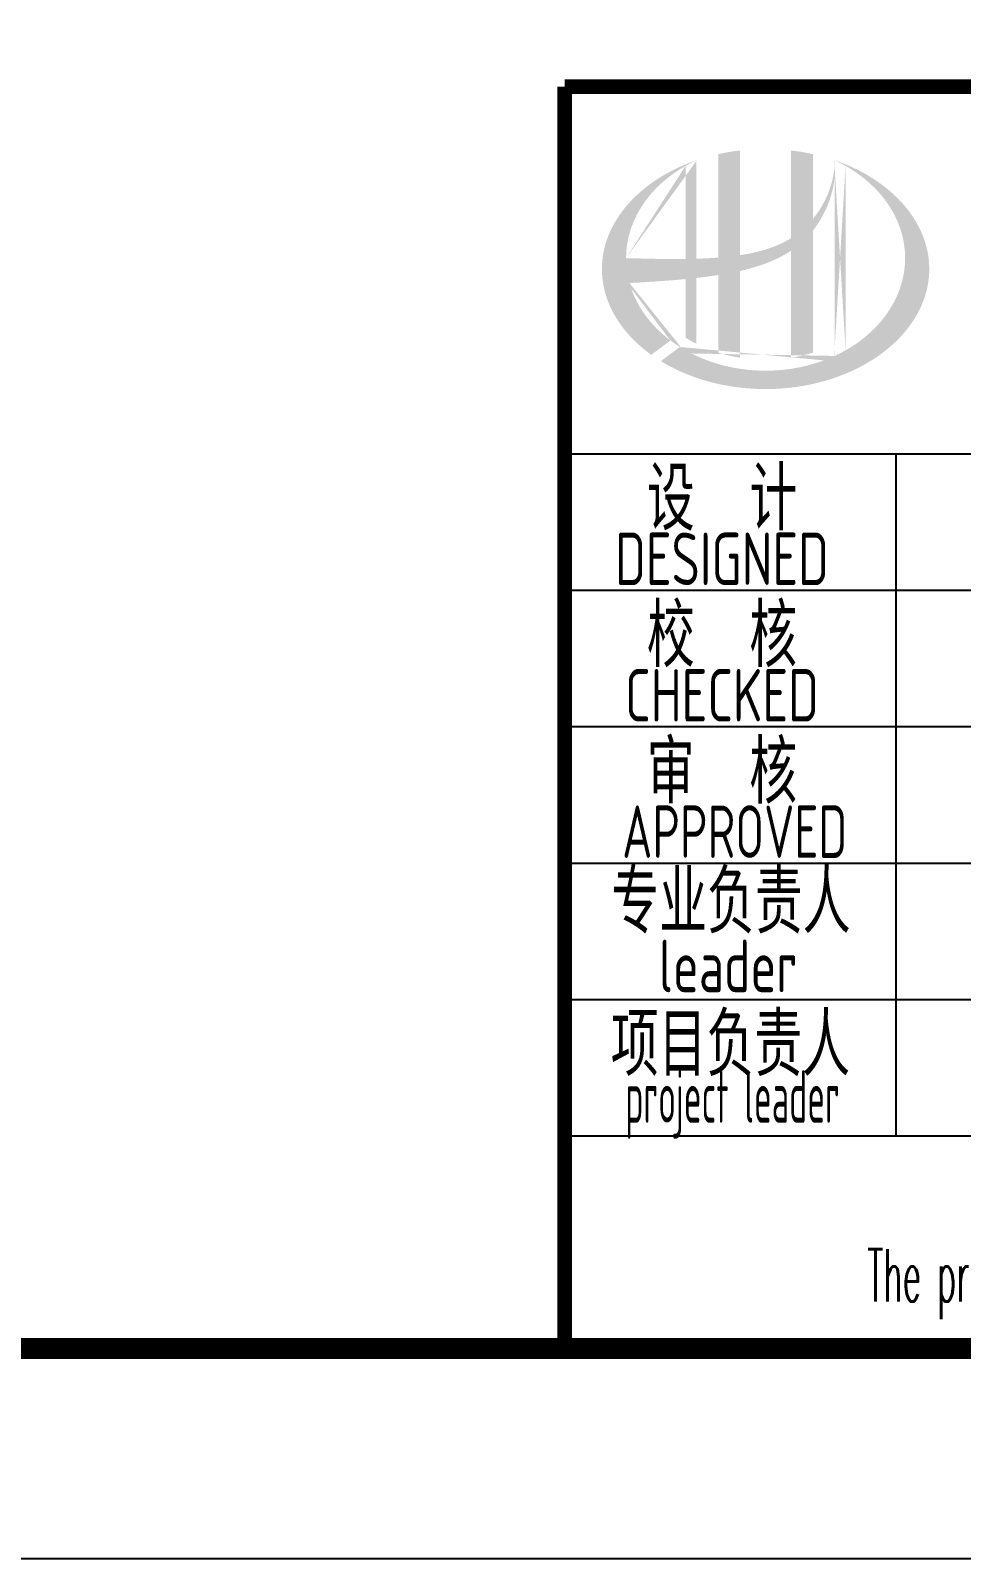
# Model space of a CAD drawing. Extents: x 84552 to 1115094, y -331058 to 102248.
# Drawn here: x 284887 to 287106, y 58333 to 61974 of the extents above; entities that cross this region are included whole.
import ezdxf
from ezdxf.enums import TextEntityAlignment as Align

# ---------------------------------------------------------------- set-up
doc = ezdxf.new("R2010")
doc.units = 0
doc.header["$LTSCALE"] = 1000
doc.header["$MEASUREMENT"] = 0
doc.layers.add('PUB_TITLE', color=4, linetype='Continuous')
doc.styles.add('AHD', font='sceie.shx', dxfattribs={"width": 0.7, "bigfont": 'sceic.shx'})
doc.styles.add('ECEC_TQ', font='txt_l.shx', dxfattribs={"bigfont": 'hztxt_l.shx'})

msp = doc.modelspace()

# ---------------------------------------------------------------- hatches: boundary and pattern name
h = msp.add_hatch(color=256)
edge = h.paths.add_edge_path()
edge.add_spline(control_points=[(286578.2, 61401.1), (286581.3, 61401.8), (286584.3, 61402.5), (286608.9, 61408.4), (286630.2, 61414.9), (286667.7, 61430.5), (286684.1, 61438.9), (286699.5, 61449.2)], knot_values=[61.629012, 61.629012, 61.629012, 61.629012, 63.330431, 63.330431, 75.353634, 75.353634, 85.398649, 85.398649, 85.398649, 85.398649], degree=3, periodic=0)
edge.add_line((286699.5, 61449.2), (286699.5, 61194.1))
edge.add_spline(control_points=[(286699.5, 61194.1), (286708.1, 61195.5), (286716.6, 61197.2), (286734, 61201.2), (286742.9, 61203.6), (286751.5, 61206.3)], knot_values=[4.908456, 4.908456, 4.908456, 4.908456, 4.992821, 4.992821, 5.083034, 5.083034, 5.083034, 5.083034], degree=3, periodic=0)
edge.add_line((286751.5, 61206.3), (286751.5, 61497.1))
edge.add_spline(control_points=[(286751.5, 61497.1), (286755.9, 61502.5), (286760, 61508.2), (286773, 61528), (286780.8, 61543), (286795.5, 61579.4), (286801.1, 61601.3), (286803.4, 61623.9), (286803.5, 61624.6), (286803.5, 61625.2)], knot_values=[97.991744, 97.991744, 97.991744, 97.991744, 101.64219, 101.64219, 110.337975, 110.337975, 121.934322, 121.934322, 122.270691, 122.270691, 122.270691, 122.270691], degree=3, periodic=0)
edge.add_line((286803.5, 61625.2), (286803.5, 61660.4))
edge.add_spline(control_points=[(286803.5, 61660.4), (286803.5, 61656.6), (286803.3, 61652.8), (286803, 61648.9)], knot_values=[126.194075, 126.194075, 126.194075, 126.194075, 128.396762, 128.396762, 128.396762, 128.396762], degree=3, periodic=0)
edge.add_spline(control_points=[(286803, 61648.9), (286802.8, 61645.8), (286802.5, 61642.7), (286802.1, 61639.6)], knot_values=[124.417049, 124.417049, 124.417049, 124.417049, 126.194075, 126.194075, 126.194075, 126.194075], degree=3, periodic=0)
edge.add_spline(control_points=[(286802.1, 61639.6), (286801.5, 61635.1), (286800.8, 61630.5), (286799.9, 61625.9)], knot_values=[121.80529, 121.80529, 121.80529, 121.80529, 124.417049, 124.417049, 124.417049, 124.417049], degree=3, periodic=0)
edge.add_spline(control_points=[(286799.9, 61625.9), (286798.7, 61619.9), (286797.2, 61613.8), (286795.5, 61607.8)], knot_values=[118.31574, 118.31574, 118.31574, 118.31574, 121.80529, 121.80529, 121.80529, 121.80529], degree=3, periodic=0)
edge.add_spline(control_points=[(286795.5, 61607.8), (286793.8, 61601.7), (286791.7, 61595.7), (286789.5, 61589.8)], knot_values=[114.795988, 114.795988, 114.795988, 114.795988, 118.31574, 118.31574, 118.31574, 118.31574], degree=3, periodic=0)
edge.add_spline(control_points=[(286789.5, 61589.8), (286787.2, 61584), (286784.7, 61578.2), (286782, 61572.5)], knot_values=[111.329641, 111.329641, 111.329641, 111.329641, 114.795988, 114.795988, 114.795988, 114.795988], degree=3, periodic=0)
edge.add_spline(control_points=[(286782, 61572.5), (286779.2, 61566.7), (286776.2, 61561.1), (286773, 61555.5)], knot_values=[107.79529, 107.79529, 107.79529, 107.79529, 111.329641, 111.329641, 111.329641, 111.329641], degree=3, periodic=0)
edge.add_spline(control_points=[(286773, 61555.5), (286769.9, 61550.1), (286766.5, 61544.8), (286762.9, 61539.7)], knot_values=[104.343579, 104.343579, 104.343579, 104.343579, 107.79529, 107.79529, 107.79529, 107.79529], degree=3, periodic=0)
edge.add_spline(control_points=[(286762.9, 61539.7), (286759.3, 61534.5), (286755.5, 61529.5), (286751.5, 61524.6)], knot_values=[100.8507, 100.8507, 100.8507, 100.8507, 104.343579, 104.343579, 104.343579, 104.343579], degree=3, periodic=0)
edge.add_line((286751.5, 61524.6), (286751.5, 61679.3))
edge.add_spline(control_points=[(286751.5, 61679.3), (286734.5, 61683.1), (286717.1, 61686), (286699.5, 61688)], knot_values=[4.423999, 4.423999, 4.423999, 4.423999, 4.558741, 4.558741, 4.558741, 4.558741], degree=3, periodic=0)
edge.add_line((286699.5, 61688), (286699.5, 61479))
edge.add_spline(control_points=[(286699.5, 61479), (286663.6, 61456.7), (286621.5, 61445.1), (286578.2, 61438.6)], knot_values=[63.246215, 63.246215, 63.246215, 63.246215, 87.689124, 87.689124, 87.689124, 87.689124], degree=3, periodic=0)
edge.add_line((286578.2, 61438.6), (286578.2, 61688))
edge.add_spline(control_points=[(286578.2, 61688), (286560.6, 61686), (286543.2, 61683.1), (286526.2, 61679.3)], knot_values=[4.866038, 4.866038, 4.866038, 4.866038, 5.000777, 5.000777, 5.000777, 5.000777], degree=3, periodic=0)
edge.add_line((286526.2, 61679.3), (286526.2, 61432.9))
edge.add_spline(control_points=[(286526.2, 61432.9), (286525.4, 61432.8), (286507.9, 61431.5), (286490.6, 61430.6), (286474.2, 61430.1)], knot_values=[43.657356, 43.657356, 43.657356, 43.657356, 44.134253, 53.497092, 53.497092, 53.497092, 53.497092], degree=3, periodic=0)
edge.add_line((286474.2, 61430.1), (286474.2, 61664.7))
edge.add_spline(control_points=[(286474.2, 61664.7), (286465.7, 61661.7), (286457.3, 61658.6), (286449.1, 61655.2)], knot_values=[5.14157, 5.14157, 5.14157, 5.14157, 5.212921, 5.212921, 5.212921, 5.212921], degree=3, periodic=0)
edge.add_spline(control_points=[(286449.1, 61655.2), (286445.7, 61653.8), (286442.2, 61652.3), (286426.1, 61645.3), (286413.9, 61639.1), (286402.1, 61632.5)], knot_values=[5.212921, 5.212921, 5.212921, 5.212921, 5.24296, 5.24296, 5.355623, 5.355623, 5.355623, 5.355623], degree=3, periodic=0)
edge.add_spline(control_points=[(286402.1, 61632.5), (286394.7, 61628.3), (286387.5, 61624), (286380.5, 61619.4)], knot_values=[5.355623, 5.355623, 5.355623, 5.355623, 5.426974, 5.426974, 5.426974, 5.426974], degree=3, periodic=0)
edge.add_spline(control_points=[(286380.5, 61619.4), (286376.8, 61617), (286373.1, 61614.6), (286366.4, 61609.8), (286363.2, 61607.6), (286360.2, 61605.2)], knot_values=[5.426974, 5.426974, 5.426974, 5.426974, 5.464765, 5.464765, 5.498325, 5.498325, 5.498325, 5.498325], degree=3, periodic=0)
edge.add_spline(control_points=[(286360.2, 61605.2), (286347.1, 61595.5), (286335.1, 61585), (286324.2, 61574)], knot_values=[5.498325, 5.498325, 5.498325, 5.498325, 5.641027, 5.641027, 5.641027, 5.641027], degree=3, periodic=0)
edge.add_spline(control_points=[(286324.2, 61574), (286320.7, 61570.5), (286317.3, 61567), (286307.1, 61555.7), (286300.6, 61547.8), (286294.7, 61539.7)], knot_values=[5.641027, 5.641027, 5.641027, 5.641027, 5.686569, 5.686569, 5.783729, 5.783729, 5.783729, 5.783729], degree=3, periodic=0)
edge.add_spline(control_points=[(286294.7, 61539.7), (286287.2, 61529.3), (286280.5, 61518.6), (286274, 61506.1), (286273.1, 61504.5), (286272.4, 61502.9)], knot_values=[5.783729, 5.783729, 5.783729, 5.783729, 5.908374, 5.908374, 5.92643, 5.92643, 5.92643, 5.92643], degree=3, periodic=0)
edge.add_spline(control_points=[(286272.4, 61502.9), (286266.1, 61490.4), (286261.1, 61477.6), (286257.3, 61464.6)], knot_values=[5.92643, 5.92643, 5.92643, 5.92643, 6.069132, 6.069132, 6.069132, 6.069132], degree=3, periodic=0)
edge.add_spline(control_points=[(286257.3, 61464.6), (286255.7, 61459), (286254.4, 61453.5), (286251.7, 61440.4), (286250.5, 61432.9), (286249.8, 61425.3)], knot_values=[6.069132, 6.069132, 6.069132, 6.069132, 6.130179, 6.130179, 6.211834, 6.211834, 6.211834, 6.211834], degree=3, periodic=0)
edge.add_spline(control_points=[(286249.8, 61425.3), (286249.2, 61418.7), (286248.9, 61412.1), (286248.9, 61405.5)], knot_values=[6.211834, 6.211834, 6.211834, 6.211834, 6.283185, 6.283185, 6.283185, 6.283185], degree=3, periodic=0)
edge.add_spline(control_points=[(286248.9, 61405.5), (286248.9, 61400.9), (286249, 61396.2), (286249.4, 61391.5)], knot_values=[6.283185, 6.283185, 6.283185, 6.283185, 6.333655, 6.333655, 6.333655, 6.333655], degree=3, periodic=0)
edge.add_spline(control_points=[(286249.4, 61391.5), (286250, 61382.2), (286251.2, 61372.9), (286253.1, 61363.7)], knot_values=[6.333655, 6.333655, 6.333655, 6.333655, 6.434594, 6.434594, 6.434594, 6.434594], degree=3, periodic=0)
edge.add_spline(control_points=[(286253.1, 61363.7), (286253.2, 61363.1), (286253.4, 61362.4), (286255.3, 61353.2), (286257.7, 61344.6), (286260.6, 61336.1)], knot_values=[6.434594, 6.434594, 6.434594, 6.434594, 6.441278, 6.441278, 6.535532, 6.535532, 6.535532, 6.535532], degree=3, periodic=0)
edge.add_spline(control_points=[(286260.6, 61336.1), (286263.8, 61327), (286267.5, 61318), (286271.9, 61309.1)], knot_values=[6.535532, 6.535532, 6.535532, 6.535532, 6.636471, 6.636471, 6.636471, 6.636471], degree=3, periodic=0)
edge.add_spline(control_points=[(286271.9, 61309.1), (286273, 61306.8), (286274.1, 61304.6), (286278.8, 61295.8), (286282.7, 61289.3), (286286.9, 61282.8)], knot_values=[6.636471, 6.636471, 6.636471, 6.636471, 6.661894, 6.661894, 6.73741, 6.73741, 6.73741, 6.73741], degree=3, periodic=0)
edge.add_spline(control_points=[(286286.9, 61282.8), (286292.4, 61274.2), (286298.6, 61265.8), (286305.4, 61257.7)], knot_values=[6.73741, 6.73741, 6.73741, 6.73741, 6.838349, 6.838349, 6.838349, 6.838349], degree=3, periodic=0)
edge.add_spline(control_points=[(286305.4, 61257.7), (286308.4, 61254.1), (286311.4, 61250.5), (286318.7, 61242.6), (286323, 61238.2), (286327.4, 61233.8)], knot_values=[6.838349, 6.838349, 6.838349, 6.838349, 6.88251, 6.88251, 6.939288, 6.939288, 6.939288, 6.939288], degree=3, periodic=0)
edge.add_spline(control_points=[(286327.4, 61233.8), (286335.3, 61226.1), (286343.7, 61218.7), (286352.7, 61211.6)], knot_values=[6.939288, 6.939288, 6.939288, 6.939288, 7.040227, 7.040227, 7.040227, 7.040227], degree=3, periodic=0)
edge.add_spline(control_points=[(286352.7, 61211.6), (286357.1, 61208.1), (286361.7, 61204.6), (286366.5, 61201.2)], knot_values=[7.040227, 7.040227, 7.040227, 7.040227, 7.090696, 7.090696, 7.090696, 7.090696], degree=3, periodic=0)
edge.add_line((286366.5, 61201.2), (286412, 61235.4))
edge.add_ellipse((286638.9, 61431.5), major_axis=(332.5, 0), ratio=0.806676, start_angle=192.819, end_angle=226.9853, ccw=False)
edge.add_spline(control_points=[(286314.7, 61372), (286326.7, 61372.8), (286338.7, 61373.5), (286383.1, 61376.3), (286415.5, 61378.4), (286448.2, 61381.6)], knot_values=[11.398263, 11.398263, 11.398263, 11.398263, 18.40729, 18.40729, 37.18094, 37.18094, 37.18094, 37.18094], degree=3, periodic=0)
edge.add_line((286448.2, 61381.6), (286448.2, 61242))
edge.add_spline(control_points=[(286448.2, 61242), (286450, 61240.9), (286451.8, 61239.8), (286460.3, 61234.7), (286467.1, 61230.9), (286474.2, 61227.4)], knot_values=[4.049945, 4.049945, 4.049945, 4.049945, 4.072021, 4.072021, 4.153257, 4.153257, 4.153257, 4.153257], degree=3, periodic=0)
edge.add_line((286474.2, 61227.4), (286474.2, 61384.3))
edge.add_spline(control_points=[(286474.2, 61384.3), (286490.3, 61386.1), (286506.5, 61388.3), (286523.9, 61390.9), (286525.1, 61391.1), (286526.2, 61391.3)], knot_values=[42.135009, 42.135009, 42.135009, 42.135009, 51.307228, 51.307228, 51.948574, 51.948574, 51.948574, 51.948574], degree=3, periodic=0)
edge.add_line((286526.2, 61391.3), (286526.2, 61206.3))
edge.add_spline(control_points=[(286526.2, 61206.3), (286543, 61201.1), (286560.5, 61197), (286578.2, 61194.1)], knot_values=[4.34174, 4.34174, 4.34174, 4.34174, 4.516316, 4.516316, 4.516316, 4.516316], degree=3, periodic=0)
edge.add_line((286578.2, 61194.1), (286578.2, 61401.1))
edge = h.paths.add_edge_path(flags=16)
edge.add_ellipse((286638.9, 61431.5), major_axis=(332.5, 0), ratio=0.806676, start_angle=124.9875, end_angle=179.999, ccw=False)
edge.add_line((286448.2, 61651.3), (286448.2, 61429.5))
edge.add_spline(control_points=[(286448.2, 61429.5), (286400.5, 61428.8), (286353.6, 61430.4), (286306.4, 61431.5)], knot_values=[11.27373, 11.27373, 11.27373, 11.27373, 38.687513, 38.687513, 38.687513, 38.687513], degree=3, periodic=0)
edge = h.paths.add_edge_path()
edge.add_spline(control_points=[(286389.5, 61186), (286405, 61176.5), (286421.6, 61167.8), (286463.9, 61149.2), (286490.5, 61140.3), (286545.9, 61127), (286574.6, 61122.7), (286632.7, 61118.8), (286662, 61119.2), (286719.8, 61125), (286748.2, 61130.2), (286802.7, 61145.3), (286828.8, 61155), (286877.3, 61178.5), (286899.6, 61192.2), (286939.6, 61222.6), (286957.2, 61239.4), (286986.9, 61275.2), (286998.9, 61294.1), (287017.1, 61333.1), (287023.3, 61353.3), (287029.6, 61393.9), (287029.7, 61414.3), (287024, 61455.1), (287018.1, 61475.3), (287000.3, 61514.7), (286988.4, 61533.8), (286958.9, 61569.9), (286941.4, 61586.9), (286901.5, 61617.7), (286879.2, 61631.6), (286838.6, 61651.4), (286821.4, 61658.5), (286803.5, 61664.7)], knot_values=[0.886421, 0.886421, 0.886421, 0.886421, 1.040557, 1.040557, 1.261172, 1.261172, 1.481788, 1.481788, 1.702404, 1.702404, 1.92302, 1.92302, 2.143636, 2.143636, 2.364252, 2.364252, 2.584868, 2.584868, 2.805484, 2.805484, 3.026099, 3.026099, 3.246715, 3.246715, 3.46852, 3.46852, 3.690325, 3.690325, 3.91213, 3.91213, 4.133935, 4.133935, 4.283209, 4.283209, 4.283209, 4.283209], degree=3, periodic=0)
edge.add_line((286803.5, 61664.7), (286803.5, 61664.6))
edge.add_spline(control_points=[(286803.5, 61664.6), (286803.6, 61663.2), (286803.6, 61661.8), (286803.5, 61660.4)], knot_values=[128.396762, 128.396762, 128.396762, 128.396762, 129.192193, 129.192193, 129.192193, 129.192193], degree=3, periodic=0)
edge.add_line((286803.5, 61660.4), (286803.5, 61198.5))
edge.add_ellipse((286638.9, 61431.5), major_axis=(332.5, 0), ratio=0.806676, start_angle=232.1054, end_angle=299.6833, ccw=False)
edge.add_line((286434.6, 61219.9), (286389.5, 61186))
edge = h.paths.add_edge_path(flags=16)
edge.add_ellipse((286638.9, 61431.5), major_axis=(332.5, 0), ratio=0.806676, start_angle=304.9875, end_angle=415.0121, ccw=False)
edge.add_line((286829.5, 61211.8), (286829.5, 61651.3))

# ---------------------------------------------------------------- linework, layer by layer
for p, q in [((286160, 60965.2), (291660, 60965.2)), ((286200, 60965.2), (291700, 60965.2)), ((286950, 59340.2), (286950, 60965.2)), ((286950, 59340.2), (286950, 60965.2)), ((286950, 59340.2), (286950, 60965.2)), ((286950, 59340.2), (286950, 60965.2)), ((286160, 60640.2), (288910, 60640.2)), ((286160, 60315.2), (288910, 60315.2)), ((286160, 59990.2), (288910, 59990.2)), ((286160, 59665.2), (288910, 59665.2)), ((286160, 59340.2), (295160, 59340.2)), ((286160, 58840.2), (295160, 58840.2)), ((286160, 58840.2), (295160, 58840.2))]:
    msp.add_line(p, q)
at = {"const_width": 35}
for points in [[(286160, 61840.2), (286160, 58840.2)], [(295160, 61840.2), (286160, 61840.2)]]:
    msp.add_lwpolyline(points, dxfattribs=at)
at = {"layer": 'PUB_TITLE'}
msp.add_lwpolyline([(265960, 58333.4), (295660, 58333.4), (295660, 79333.4), (265960, 79333.4)], close=True, dxfattribs=at)
at = {"layer": 'PUB_TITLE', "const_width": 50}
msp.add_lwpolyline([(267210, 58833.4), (295160, 58833.4), (295160, 78833.4), (267210, 78833.4)], close=True, dxfattribs=at)

# ---------------------------------------------------------------- texts
for s, height, style, width, p in [('设  计', 150, 'AHD', 0.8, (286535, 60865.2)), ('设  计', 150, 'AHD', 0.8, (286535, 60865.2)), ('DESIGNED', 125, 'AHD', 0.8, (286535, 60715.2)), ('DESIGNED', 125, 'AHD', 0.8, (286535, 60715.2)), ('校  核', 150, 'AHD', 0.8, (286535, 60540.2)), ('校  核', 150, 'AHD', 0.8, (286535, 60540.2)), ('CHECKED', 125, 'AHD', 0.8, (286535, 60390.2)), ('CHECKED', 125, 'AHD', 0.8, (286535, 60390.2)), ('审  核', 150, 'AHD', 0.8, (286535, 60215.2)), ('审  核', 150, 'AHD', 0.8, (286535, 60215.2)), ('APPROVED', 125, 'AHD', 0.75, (286565.3, 60065.2)), ('专业负责人', 150, 'AHD', 0.8, (286556.4, 59905.2)), ('leader', 125, 'AHD', 0.8, (286550, 59745.2)), ('项目负责人', 150, 'AHD', 0.8, (286555, 59565.2)), ('project leader', 125, 'AHD', 0.55, (286560, 59415.2)), ('The proprietary right of this document belongs to Anhui Huadong Chemical And Medical Engineering  Co.,Ltd.  and any replication or transfer to the 3rd. side is forbidden without its permission. ', 125, 'ECEC_TQ', 0.45, (290660, 58990.2))]:
    msp.add_text(s, height=height, dxfattribs=dict(style=style, width=width)).set_placement(p, align=Align.MIDDLE)

doc.saveas('drawing.dxf')
